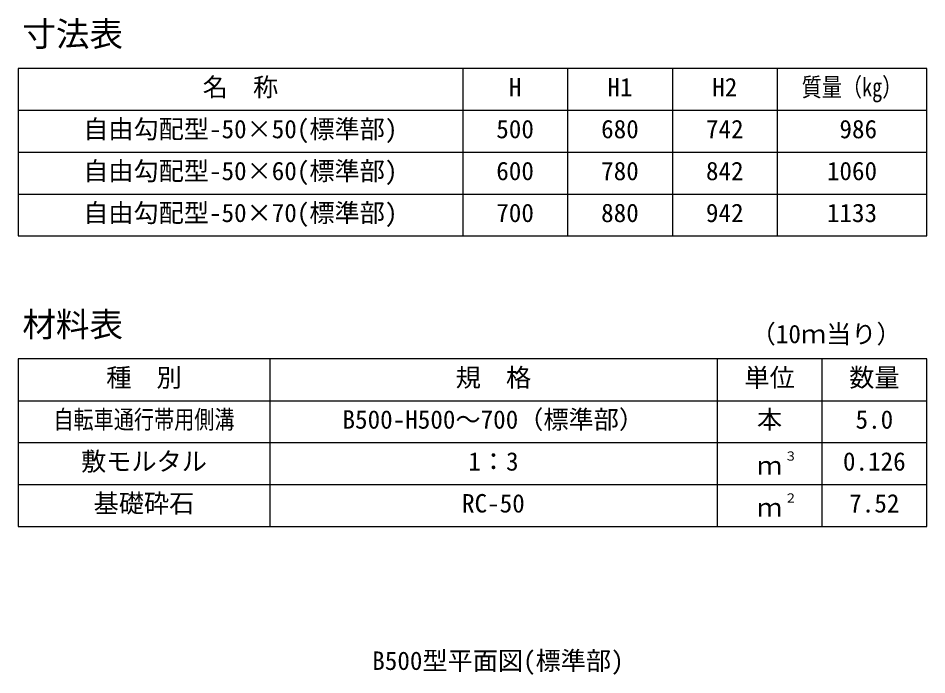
# Model space of a CAD drawing. Units: millimetres, scale not verified. Extents: x -12600 to 12600, y -5940 to 5940.
# Drawn here: x -10612 to -8988, y -4324 to -3149 of the extents above; entities that cross this region are included whole.
import ezdxf
from ezdxf.enums import TextEntityAlignment as Align

# ---------------------------------------------------------------- set-up
doc = ezdxf.new("R2010")
doc.units = ezdxf.units.MM
doc.header["$LTSCALE"] = 40
for name, color, linetype, lineweight in [('0-3_HYO', 3, 'Continuous', 25), ('0-4_HYO2', 4, 'Continuous', 25), ('0-7_TXT', 7, 'Continuous', 25)]:
    doc.layers.add(name, color=color, linetype=linetype, lineweight=lineweight)
doc.styles.add('ＭＳ ゴシック', font='')
doc.styles.get('ＭＳ ゴシック').set_extended_font_data('MS Gothic')

msp = doc.modelspace()

# ---------------------------------------------------------------- linework, layer by layer
at = {"layer": '0-3_HYO'}
for p, q in [((-9817.5, -3238.87), (-9817.5, -3538.87)), ((-9630, -3238.87), (-9630, -3538.87)), ((-9442.5, -3238.87), (-9442.5, -3538.87)), ((-9255, -3238.87), (-9255, -3538.87)), ((-10612.5, -3313.87), (-8987.5, -3313.87)), ((-10162.5, -3758.65), (-10162.5, -4058.65)), ((-9362.5, -3758.65), (-9362.5, -4058.65)), ((-9175, -3758.65), (-9175, -4058.65)), ((-10612.5, -3833.65), (-8987.5, -3833.65))]:
    msp.add_line(p, q, dxfattribs=at)
for points in [[(-10612.5, -3538.87), (-8987.5, -3538.87), (-8987.5, -3238.87), (-10612.5, -3238.87)], [(-10612.5, -4058.65), (-8987.5, -4058.65), (-8987.5, -3758.65), (-10612.5, -3758.65)]]:
    msp.add_lwpolyline(points, close=True, dxfattribs=at)
at = {"layer": '0-4_HYO2'}
for p, q in [((-10612.5, -3388.87), (-8987.5, -3388.87)), ((-10612.5, -3463.87), (-8987.5, -3463.87)), ((-10612.5, -3908.65), (-8987.5, -3908.65)), ((-10612.5, -3983.65), (-8987.5, -3983.65))]:
    msp.add_line(p, q, dxfattribs=at)

# ---------------------------------------------------------------- texts
at = {"layer": '0-7_TXT', "style": 'ＭＳ ゴシック'}
for s, height, p in [('寸法表', 43.99, (-10605, -3212.62)), ('名\u3000称', 32.99, (-10282.5, -3298.87)), ('H', 32.99, (-9735, -3298.87)), ('H1', 32.99, (-9558.75, -3298.87)), ('H2', 32.99, (-9371.25, -3298.87)), ('自由勾配型-50×50(標準部)', 32.99, (-10496.25, -3373.87)), ('500', 32.99, (-9757.5, -3373.87)), ('680', 32.99, (-9570, -3373.87)), ('742', 32.99, (-9382.5, -3373.87)), (' 986', 32.99, (-9166.25, -3373.87)), ('自由勾配型-50×60(標準部)', 32.99, (-10496.25, -3448.87)), ('600', 32.99, (-9757.5, -3448.87)), ('780', 32.99, (-9570, -3448.87)), ('842', 32.99, (-9382.5, -3448.87)), ('1060', 32.99, (-9166.25, -3448.87)), ('自由勾配型-50×70(標準部)', 32.99, (-10496.25, -3523.87)), ('700', 32.99, (-9757.5, -3523.87)), ('880', 32.99, (-9570, -3523.87)), ('942', 32.99, (-9382.5, -3523.87)), ('1133', 32.99, (-9166.25, -3523.87)), ('材料表', 43.99, (-10605, -3732.4)), ('（10ｍ当り）', 32.99, (-9302.5, -3740.65)), ('種\u3000別', 32.99, (-10455, -3818.65)), ('規\u3000格', 32.99, (-9830, -3818.65)), ('単位', 32.99, (-9313.75, -3818.65)), ('数量', 32.99, (-9126.25, -3818.65)), ('B500-H500～700（標準部）', 32.99, (-10032.5, -3893.65)), ('本', 32.99, (-9291.25, -3893.65)), ('5.0', 32.99, (-9115, -3893.65)), ('敷モルタル', 32.99, (-10500, -3968.65)), ('1：3', 32.99, (-9807.5, -3968.65)), ('３', 16.5, (-9242.09, -3945.87)), ('0.126', 32.99, (-9137.5, -3968.65)), ('ｍ', 32.99, (-9291.25, -3976.15)), ('基礎砕石', 32.99, (-10477.5, -4043.65)), ('RC-50', 32.99, (-9818.75, -4043.65)), ('２', 16.5, (-9242.09, -4020.87)), ('7.52', 32.99, (-9126.25, -4043.65)), ('ｍ', 32.99, (-9291.25, -4051.15)), ('B500型平面図(標準部)', 32.99, (-9979.31, -4325.34))]:
    msp.add_text(s, height=height, dxfattribs=at).set_placement(p, align=Align.BOTTOM_LEFT)
at = {"layer": '0-7_TXT', "style": 'ＭＳ ゴシック', "width": 0.8}
for s, p in [('質量（kg）', (-9211.25, -3298.87)), ('自転車通行帯用側溝', (-10549.5, -3893.65))]:
    msp.add_text(s, height=32.99, dxfattribs=at).set_placement(p, align=Align.BOTTOM_LEFT)

doc.saveas('drawing.dxf')
